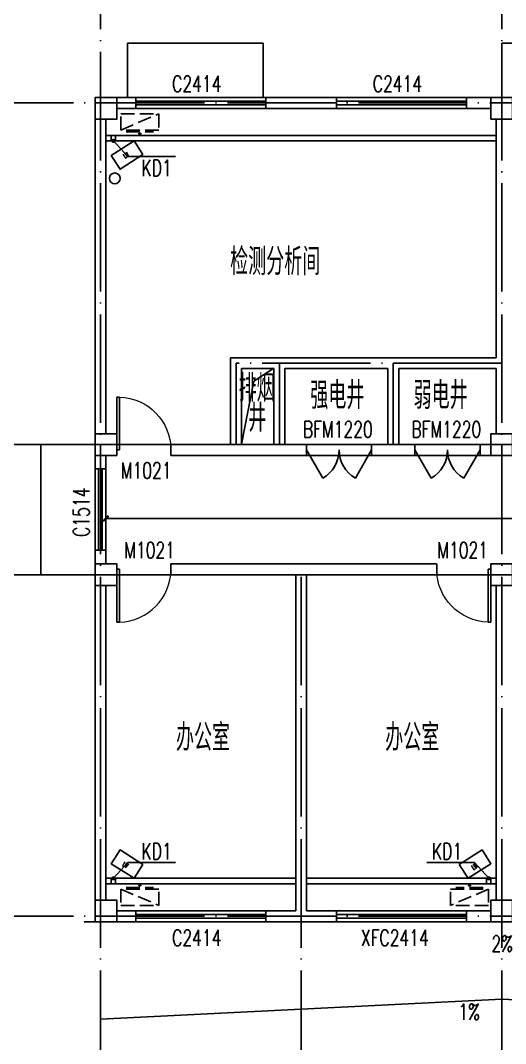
# Model space of a CAD drawing. Extents: x 5188914 to 7068445, y -542675 to 2032183.
# Drawn here: x 5210997 to 5219942, y -437950 to -419081 of the extents above; entities that cross this region are included whole.
import ezdxf

# ---------------------------------------------------------------- set-up
doc = ezdxf.new("R2010")
doc.units = 0
doc.header["$LTSCALE"] = 1000
doc.header["$MEASUREMENT"] = 0
doc.linetypes.add('DASH', pattern=[0.35, 0.25, -0.1])
doc.linetypes.add('DOTE', pattern=[2.42, 2, -0.2, 0.02, -0.2])
doc.layers.get('0').update_dxf_attribs({"linetype": 'CONTINUOUS'})
doc.layers.get('Defpoints').update_dxf_attribs({"linetype": 'CONTINUOUS'})
for name, color, linetype in [('AUDIT_I_111215025233-1', 7, 'CONTINUOUS'), ('COLUMN', 9, 'CONTINUOUS'), ('DIM_SYMB', 3, 'CONTINUOUS'), ('DOTE', 252, 'CONTINUOUS'), ('PUB_TEXT', 7, 'CONTINUOUS'), ('RAIL', 163, 'CONTINUOUS'), ('TH_DIM', 3, 'CONTINUOUS'), ('WALL', 251, 'CONTINUOUS'), ('WINDOW', 4, 'CONTINUOUS'), ('WINDOW_TEXT', 7, 'CONTINUOUS'), ('厨卫布置', 6, 'CONTINUOUS'), ('填充', 251, 'CONTINUOUS'), ('排水', 221, 'CONTINUOUS')]:
    doc.layers.add(name, color=color, linetype=linetype)
doc.styles.add('_TCH_AXIS', font='COMPLEX', dxfattribs={"bigfont": 'GBCBIG'})
doc.styles.add('_TCH_DIM_T3', font='SIMPLEX', dxfattribs={"width": 0.705882, "bigfont": 'GBCBIG'})
doc.styles.add('_TCH_LABEL', font='COMPLEX', dxfattribs={"bigfont": 'GBCBIG'})
doc.styles.add('_TCH_WINDOW', font='SIMPLEX', dxfattribs={"height": 3.5, "bigfont": 'GBCBIG'})
doc.styles.add('DIM_FONT', font='SIMPLEX', dxfattribs={"width": 0.7, "bigfont": 'GBCBIG'})
doc.styles.add('schuco', font='sceie.shx', dxfattribs={"width": 0.7, "bigfont": 'sceic.shx'})
doc.dimstyles.new('_TCH_ARCH&&100', dxfattribs={"dimtxt": 297.5, "dimasz": 100, "dimexe": 250, "dimexo": 300, "dimgap": 126.25, "dimtad": 1, "dimdec": 0, "dimzin": 0, "dimdsep": 46, "dimtxsty": '_TCH_DIM_T3', "dimblk": 'ARCHTICK', "dimcen": 0.09, "dimclrt": 7, "dimazin": 2, "dimtfac": 1, "dimtdec": 0, "dimtix": 1, "dimtmove": 2, "dimatfit": 3, "dimfxl": 0, "dimtolj": 1, "dimtzin": 0, "dimarcsym": 0})

# ---------------------------------------------------------------- blocks, each defined once
blk = doc.blocks.new('A$C2E081725')
at = {"linetype": 'DASH'}
for p, q in [((700, 94), (0, 394)), ((600, 64), (100, 64)), ((138, 94), (138, 64)), ((350, 8), (327, 39)), ((350, 49), (350, 0)), ((350, 8), (373, 39)), ((563, 94), (563, 64))]:
    blk.add_line(p, q, dxfattribs=at)
blk.add_lwpolyline([(0, 394), (0, 94), (700, 94), (700, 394)], close=True, dxfattribs=at)
blk = doc.blocks.new('_ArchTick')
at = {"color": 0, "linetype": 'ByBlock', "const_width": 0.4}
blk.add_lwpolyline([(-0.5, -0.5), (0.5, 0.5)], dxfattribs=at)
blk = doc.blocks.new('*D192')
at = {"layer": 'Defpoints', "color": 0}
for p in [(5212572, -427228), (5231372, -427228), (5231372, -428266)]:
    blk.add_point(p, dxfattribs=at)
at = {"layer": 'TH_DIM', "color": 0, "lineweight": -2}
for p, q in [((5212572, -427528), (5212572, -428516)), ((5231372, -427528), (5231372, -428516)), ((5212572, -428266), (5231372, -428266))]:
    blk.add_line(p, q, dxfattribs=at)
at = {"layer": 'TH_DIM', "color": 0, "lineweight": -2, "xscale": 100, "yscale": 100, "zscale": 100, "rotation": 180}
blk.add_blockref('_ArchTick', (5212572, -428266), dxfattribs=at)
at = {"layer": 'TH_DIM', "color": 0, "lineweight": -2, "xscale": 100, "yscale": 100, "zscale": 100}
blk.add_blockref('_ArchTick', (5231372, -428266), dxfattribs=at)
at = {"layer": 'TH_DIM', "color": 7, "insert": (5221972, -427991), "char_height": 297.5, "attachment_point": 5, "style": '_TCH_DIM_T3'}
blk.add_mtext('\\A1;18800', dxfattribs=at)
blk = doc.blocks.new('_FZHK')
blk.add_lwpolyline([(-0.5, -0.5), (0.5, -0.5), (0.5, 0.5), (-0.5, 0.5)], close=True)
blk = doc.blocks.new('$DorLib2D$00000231')
at = {"color": 0}
for p, q in [((-0.5, 0), (-0.25, 0.433)), ((0.5, 0), (0.25, 0.433))]:
    blk.add_line(p, q, dxfattribs=at)
for centre, start, end in [((-0.5, 0), 0, 60), ((0.5, 0), 120, 180)]:
    blk.add_arc(centre, 0.5, start, end, dxfattribs=at)
blk = doc.blocks.new('$WINLIB2D$00000001')
at = {"color": 0}
for points in [[(-0.5, 0.5), (-0.5, -0.5)], [(-0.5, 0.5), (0.5, 0.5)], [(0.5, -0.5), (0.5, 0.5)], [(0.5, 0.1667), (-0.5, 0.1667)], [(0.5, -0.1667), (-0.5, -0.1667)], [(-0.5, -0.5), (0.5, -0.5)]]:
    blk.add_lwpolyline(points, dxfattribs=at)
blk = doc.blocks.new('$DorLib2D$00000001')
for p, q in [((0.45, 0.975), (0.5, 0.975)), ((0.45, 0), (0.45, 0.975)), ((0.5, 0), (0.5, 0.975)), ((0.5, 0), (0.45, 0))]:
    blk.add_line(p, q)
at = {"lineweight": 13}
blk.add_arc((0.475, 0), 0.975, 91.4693, 180, dxfattribs=at)
blk = doc.blocks.new('$TCHSYS$WIN2D')
for p, q in [((-0.5, 0.5), (0.5, 0.5)), ((-0.5, 0.5), (-0.5, -0.5)), ((0.5, 0.5), (0.5, -0.5)), ((0.5, 0.167), (-0.5, 0.167)), ((0.5, -0.167), (-0.5, -0.167)), ((-0.5, -0.5), (0.5, -0.5))]:
    blk.add_line(p, q)

msp = doc.modelspace()

# ---------------------------------------------------------------- linework, layer by layer
at = {"linetype": 'ByBlock'}
for p, q in [((5212572.1, -421302.5), (5219772.1, -421302.5)), ((5212572.1, -421302.5), (5219772.1, -421302.5)), ((5212572.1, -434902.5), (5216072.1, -434902.5)), ((5216272.1, -434902.5), (5219772.1, -434902.5)), ((5212372.1, -435702.5), (5212172.1, -435702.5))]:
    msp.add_line(p, q, dxfattribs=at)
at = {"color": 0}
msp.add_lwpolyline([(5215072.1, -426892.9), (5215297.4, -425735.9), (5215672.1, -425492.9)], dxfattribs=at)
at = {"linetype": 'ByBlock', "const_width": 0.01, "flags": 128}
for points in [[(5212172.1, -435702.5), (5212172.1, -437802.5), (5230672.1, -437802.5), (5230672.1, -435702.5)], [(5212472.1, -435702.5), (5212472.1, -437502.5), (5230372.1, -437502.5), (5230372.1, -435702.5)]]:
    msp.add_lwpolyline(points, dxfattribs=at)
msp.add_circle((5212736.5, -421993.1), 100)
at = {"layer": 'AUDIT_I_111215025233-1'}
for p, q in [((5212972.1, -420502.5), (5212972.1, -419502.5)), ((5215472.1, -419502.5), (5212972.1, -419502.5)), ((5215472.1, -420502.5), (5215472.1, -419502.5)), ((5222872.1, -419502.5), (5219872.1, -419502.5)), ((5219872.1, -420502.5), (5219872.1, -419502.5)), ((5212272.1, -426902.5), (5211372.1, -426902.5)), ((5211372.1, -429302.5), (5211372.1, -426902.5)), ((5212272.1, -429302.5), (5211372.1, -429302.5)), ((5212372.1, -429302.5), (5211372.1, -429302.5))]:
    msp.add_line(p, q, dxfattribs=at)
at = {"layer": 'DIM_SYMB', "const_width": 40}
for points in [[(5212725.5, -421317.4, 1), (5212698.7, -421287.7, 1)], [(5212725.5, -434887.7, 1), (5212698.7, -434917.4, 1)], [(5219618.7, -434887.7, 1), (5219645.5, -434917.4, 1)]]:
    msp.add_lwpolyline(points, format="xyb", close=True, dxfattribs=at)
at = {"layer": 'DIM_SYMB'}
for points in [[(5213854.8, -421592.4), (5212973.7, -421592.4), (5212712.1, -421302.5)], [(5213854.8, -434612.6), (5212973.7, -434612.6), (5212712.1, -434902.5)], [(5218489.5, -434612.6), (5219370.6, -434612.6), (5219632.1, -434902.5)]]:
    msp.add_lwpolyline(points, dxfattribs=at)
for points in [[(5219872.1, -436361.8, 0, 0, 0), (5219872.1, -436929.4, 80, 0, 0), (5219872.1, -437129.4, 0, 0, 0)], [(5218967.5, -437366.3, 0, 0, 0), (5218264.8, -437366.3, 80, 0, 0), (5217964.8, -437366.3, 0, 0, 0)]]:
    msp.add_lwpolyline(points, format="xyseb", dxfattribs=at)
at = {"layer": 'DOTE', "linetype": 'DOTE'}
for p, q in [((5212472.1, -438602.5), (5212472.1, -418102.5)), ((5219872.1, -438602.5), (5219872.1, -418102.5)), ((5209972.1, -420602.5), (5236972.1, -420602.5)), ((5219872.1, -425402.5), (5214972.1, -425402.5)), ((5214972.1, -426902.5), (5214972.1, -425402.5)), ((5215772.1, -426902.5), (5215772.1, -425402.5)), ((5217872.1, -426902.5), (5217872.1, -425402.5)), ((5209972.1, -426902.5), (5236972.1, -426902.5)), ((5211572.1, -426902.5), (5235372.1, -426902.5)), ((5209972.1, -429302.5), (5236972.1, -429302.5)), ((5211572.1, -429302.5), (5235372.1, -429302.5)), ((5216172.1, -438602.5), (5216172.1, -429302.5)), ((5209972.1, -435602.5), (5236972.1, -435602.5))]:
    msp.add_line(p, q, dxfattribs=at)
at = {"layer": 'RAIL'}
for p, q in [((5212472.1, -437502.5), (5219872.1, -437129.4)), ((5219872.1, -437129.4), (5227072.1, -437502.5)), ((5219872.1, -437129.4), (5219872.1, -437502.5))]:
    msp.add_line(p, q, dxfattribs=at)
at = {"layer": 'WALL', "linetype": 'ByBlock'}
for p, q in [((5213122.1, -420502.5), (5212772.1, -420502.5)), ((5213122.1, -420702.5), (5213122.1, -420502.5)), ((5216822.4, -420502.5), (5215522.1, -420502.5)), ((5215522.1, -420502.5), (5215522.1, -420702.5)), ((5216822.4, -420702.5), (5216822.4, -420502.5)), ((5219672.1, -420502.5), (5219222.4, -420502.5)), ((5219222.4, -420502.5), (5219222.4, -420702.5)), ((5212772.1, -420702.5), (5213122.1, -420702.5)), ((5215522.1, -420702.5), (5216822.4, -420702.5)), ((5219222.4, -420702.5), (5219672.1, -420702.5)), ((5212372.1, -426702.5), (5212372.1, -420902.5)), ((5212572.1, -426702.5), (5212572.1, -420902.5)), ((5219772.1, -425302.5), (5219772.1, -420902.5)), ((5214872.1, -425302.5), (5215772.1, -425302.5)), ((5214872.1, -425302.5), (5214872.1, -426902.5)), ((5215772.1, -425302.5), (5217872.1, -425302.5)), ((5217872.1, -425302.5), (5219772.1, -425302.5)), ((5215072.1, -425502.5), (5215672.1, -425502.5)), ((5215072.1, -425502.5), (5215072.1, -426902.5)), ((5215672.1, -425502.5), (5215672.1, -426902.5)), ((5215872.1, -425502.5), (5215872.1, -426902.5)), ((5215872.1, -425502.5), (5217772.1, -425502.5)), ((5217772.1, -425502.5), (5217772.1, -426902.5)), ((5217972.1, -425502.5), (5217972.1, -426902.5)), ((5217972.1, -425502.5), (5219772.1, -425502.5)), ((5219772.1, -426702.5), (5219772.1, -425502.5)), ((5214672.1, -426902.5), (5213772.1, -426902.5)), ((5213772.1, -426902.5), (5213772.1, -427102.5)), ((5214872.1, -426902.5), (5214672.1, -426902.5)), ((5215672.1, -426902.5), (5215072.1, -426902.5)), ((5216272.2, -426902.5), (5215872.1, -426902.5)), ((5216272.2, -427102.5), (5216272.2, -426902.5)), ((5217772.1, -426902.5), (5217472.2, -426902.5)), ((5217472.2, -427102.5), (5217472.2, -426902.5)), ((5218272.2, -426902.5), (5217972.1, -426902.5)), ((5218272.2, -427102.5), (5218272.2, -426902.5)), ((5219672.1, -426902.5), (5219472.2, -426902.5)), ((5219472.2, -426902.5), (5219472.2, -427102.5)), ((5212372.1, -427102.5), (5212372.1, -427352.5)), ((5212572.1, -427352.5), (5212572.1, -427102.5)), ((5213772.1, -427102.5), (5214672.1, -427102.5)), ((5214972.1, -427102.5), (5214672.1, -427102.5)), ((5215772.1, -427102.5), (5214972.1, -427102.5)), ((5216272.2, -427102.5), (5215772.1, -427102.5)), ((5217872.1, -427102.5), (5217472.2, -427102.5)), ((5217872.1, -427102.5), (5218272.2, -427102.5)), ((5219472.2, -427102.5), (5219672.1, -427102.5)), ((5212372.1, -427352.5), (5212572.1, -427352.5)), ((5212572.1, -428852.5), (5212372.1, -428852.5)), ((5212372.1, -428852.5), (5212372.1, -429102.5)), ((5212572.1, -429102.5), (5212572.1, -428852.5)), ((5216172.1, -429102.5), (5213772.1, -429102.5)), ((5213772.1, -429102.5), (5213772.1, -429302.5)), ((5218672.1, -429102.5), (5216172.1, -429102.5)), ((5218672.1, -429302.5), (5218672.1, -429102.5)), ((5213772.1, -429302.5), (5216072.1, -429302.5)), ((5216072.1, -429302.5), (5216072.1, -435502.5)), ((5216272.1, -429302.5), (5216272.1, -435502.5)), ((5216272.1, -429302.5), (5218672.1, -429302.5)), ((5212372.1, -435302.5), (5212372.1, -429502.5)), ((5212572.1, -435302.5), (5212572.1, -429502.5)), ((5219772.1, -429502.5), (5219772.1, -435302.5)), ((5213122.1, -435502.5), (5212772.1, -435502.5)), ((5213122.1, -435702.5), (5213122.1, -435502.5)), ((5216072.1, -435502.5), (5215522.1, -435502.5)), ((5215522.1, -435502.5), (5215522.1, -435702.5)), ((5216822.1, -435502.5), (5216272.1, -435502.5)), ((5216822.1, -435702.5), (5216822.1, -435502.5)), ((5219672.1, -435502.5), (5219222.1, -435502.5)), ((5219222.1, -435502.5), (5219222.1, -435702.5)), ((5212772.1, -435702.5), (5213122.1, -435702.5)), ((5215522.1, -435702.5), (5216172.1, -435702.5)), ((5216172.1, -435702.5), (5216822.1, -435702.5)), ((5219222.1, -435702.5), (5219672.1, -435702.5))]:
    msp.add_line(p, q, dxfattribs=at)
at = {"layer": 'WINDOW'}
for p, q in [((5216272.2, -426902.5), (5217472.2, -426902.5)), ((5218272.2, -426902.5), (5219472.2, -426902.5)), ((5216272.2, -427102.5), (5217472.2, -427102.5)), ((5218272.2, -427102.5), (5219472.2, -427102.5))]:
    msp.add_line(p, q, dxfattribs=at)
at = {"layer": '厨卫布置'}
for points in [[(5213254.9, -421554.9), (5213092.8, -421302.5), (5212672.1, -421572.7), (5212834.3, -421825.2)], [(5213254.9, -434650.1), (5213092.8, -434902.5), (5212672.1, -434632.3), (5212834.3, -434379.9)], [(5219089.3, -434650.1), (5219251.4, -434902.5), (5219672.1, -434632.3), (5219510, -434379.9)]]:
    msp.add_lwpolyline(points, close=True, dxfattribs=at)
at = {"layer": '填充', "linetype": 'DASH', "ltscale": 500}
for p, q in [((5212572.1, -421202.5), (5219772.1, -421202.5)), ((5212572.1, -421202.5), (5219772.1, -421202.5)), ((5212572.1, -435002.5), (5216072.1, -435002.5)), ((5216272.1, -435002.5), (5219772.1, -435002.5))]:
    msp.add_line(p, q, dxfattribs=at)
at = {"layer": '填充', "linetype": 'DASH', "ltscale": 500, "const_width": 0.01, "flags": 128}
for points in [[(5212272.1, -435702.5), (5212272.1, -437702.5), (5230572.1, -437702.5), (5230572.1, -435702.5)], [(5212372.1, -435702.5), (5212372.1, -437602.5), (5230472.1, -437602.5), (5230472.1, -435702.5)]]:
    msp.add_lwpolyline(points, dxfattribs=at)
at = {"layer": '排水'}
for points in [[(5212752.1, -421202.5), (5212672.1, -421202.5), (5212672.1, -421302.5), (5212752.1, -421302.5)], [(5212752.1, -435002.5), (5212672.1, -435002.5), (5212672.1, -434902.5), (5212752.1, -434902.5)], [(5219592.1, -435002.5), (5219672.1, -435002.5), (5219672.1, -434902.5), (5219592.1, -434902.5)]]:
    msp.add_lwpolyline(points, close=True, dxfattribs=at)

# ---------------------------------------------------------------- block references
at = {"layer": 'COLUMN', "linetype": 'ByBlock', "xscale": 400, "yscale": 400, "zscale": 400}
for p in [(5212572.1, -420702.5), (5219872.1, -420702.5), (5212572.1, -426902.5), (5219872.1, -426902.5), (5212572.1, -429302.5), (5219872.1, -429302.5), (5212572.1, -435502.5), (5219872.1, -435502.5)]:
    msp.add_blockref('_FZHK', p, dxfattribs=at)
at = {"layer": 'WINDOW', "linetype": 'ByBlock'}
ref = msp.add_blockref('$WINLIB2D$00000001', (5214322.1, -420602.5), dxfattribs=dict(at, xscale=2400, yscale=-199.9999928057659, zscale=2400, rotation=3.583199298957087e-08))
ref.add_attrib('A', 'C2414', (5213794.6, -420398.6), dxfattribs={"layer": 'WINDOW_TEXT', "linetype": 'ByBlock', "height": 297.5, "rotation": 0, "style": '_TCH_WINDOW', "width": 0.705882})
ref = msp.add_blockref('$WINLIB2D$00000001', (5218022.4, -420602.5), dxfattribs=dict(at, xscale=-2400, yscale=-199.9999928057659, zscale=-2400, rotation=3.583199298957087e-08))
ref.add_attrib('A', 'C2414', (5217494.9, -420398.6), dxfattribs={"layer": 'WINDOW_TEXT', "linetype": 'ByBlock', "height": 297.5, "rotation": 0, "style": '_TCH_WINDOW', "width": 0.705882})
ref = msp.add_blockref('$DorLib2D$00000001', (5213272.1, -427002.5), dxfattribs=dict(at, xscale=-1000, yscale=1000, zscale=-1000, rotation=359.9999999761271))
ref.add_attrib('A', 'M1021', (5212847.1, -427531.1), dxfattribs={"layer": 'WINDOW_TEXT', "linetype": 'ByBlock', "height": 297.5, "style": '_TCH_WINDOW', "width": 0.705882})
ref = msp.add_blockref('$DorLib2D$00000231', (5216872.2, -427002.5), dxfattribs=dict(at, xscale=1200, yscale=-1200, zscale=1200))
ref.add_attrib('A', 'BFM1220', (5216207.2, -426771.4), dxfattribs={"layer": 'WINDOW_TEXT', "linetype": 'ByBlock', "height": 297.5, "style": '_TCH_WINDOW', "width": 0.705882})
ref = msp.add_blockref('$DorLib2D$00000231', (5218872.2, -427002.5), dxfattribs=dict(at, xscale=-1200, yscale=1200, zscale=-1200, rotation=180.0000000960293))
ref.add_attrib('A', 'BFM1220', (5218207.2, -426771.4), dxfattribs={"layer": 'WINDOW_TEXT', "linetype": 'ByBlock', "height": 297.5, "rotation": 0, "style": '_TCH_WINDOW', "width": 0.705882})
ref = msp.add_blockref('$TCHSYS$WIN2D', (5212472.1, -428102.5), dxfattribs=dict(at, xscale=-1500, yscale=199.9999982714653, zscale=-1500, rotation=270.0000001285997))
ref.add_attrib('A', 'C1514', (5212268.2, -428607), dxfattribs={"layer": 'WINDOW_TEXT', "linetype": 'ByBlock', "height": 297.5, "rotation": 90, "style": '_TCH_WINDOW', "width": 0.705882})
ref = msp.add_blockref('$DorLib2D$00000001', (5213272.1, -429202.5), dxfattribs=dict(at, xscale=-1000, yscale=-1000, zscale=-1000, rotation=359.9999999926413))
ref.add_attrib('A', 'M1021', (5212910.9, -428998.6), dxfattribs={"layer": 'WINDOW_TEXT', "linetype": 'ByBlock', "height": 297.5, "style": '_TCH_WINDOW', "width": 0.705882})
ref = msp.add_blockref('$DorLib2D$00000001', (5219172.1, -429202.5), dxfattribs=dict(at, xscale=1000, yscale=-1000, zscale=1000, rotation=359.9999999977574))
ref.add_attrib('A', 'M1021', (5218683.4, -428998.6), dxfattribs={"layer": 'WINDOW_TEXT', "linetype": 'ByBlock', "height": 297.5, "style": '_TCH_WINDOW', "width": 0.705882})
ref = msp.add_blockref('$WINLIB2D$00000001', (5214322.1, -435602.5), dxfattribs=dict(at, xscale=-2400, yscale=-200.0000003811438, zscale=-2400, rotation=180.0000000306717))
ref.add_attrib('A', 'C2414', (5213794.6, -436148.6), dxfattribs={"layer": 'WINDOW_TEXT', "linetype": 'ByBlock', "height": 297.5, "rotation": 0, "style": '_TCH_WINDOW', "width": 0.705882})
ref = msp.add_blockref('$WINLIB2D$00000001', (5218022.1, -435602.5), dxfattribs=dict(at, xscale=2400, yscale=-199.9999949552584, zscale=2400, rotation=180.0000000001875))
ref.add_attrib('A', 'XFC2414', (5217276.1, -436148.6), dxfattribs={"layer": 'WINDOW_TEXT', "linetype": 'ByBlock', "height": 297.5, "style": '_TCH_WINDOW', "width": 0.705882})
at = {"layer": '厨卫布置', "xscale": -1}
msp.add_blockref('A$C2E081725', (5213548.1, -421198), dxfattribs=at)
at = {"layer": '厨卫布置', "rotation": 180}
msp.add_blockref('A$C2E081725', (5213548.1, -435007), dxfattribs=at)
at = {"layer": '厨卫布置', "xscale": -1, "rotation": 180}
msp.add_blockref('A$C2E081725', (5218928.2, -435007), dxfattribs=at)

# ---------------------------------------------------------------- texts
at = {"style": 'schuco', "width": 0.7}
for s, p in [('检测分析间', (5214863.1, -423778.9)), ('排烟', (5215021, -426112.7)), ('强电井', (5216340.9, -426246.3)), ('弱电井', (5218246, -426246.3)), ('井', (5215197.4, -426662.5)), ('办公室', (5213864.2, -432554.2)), ('办公室', (5217723.3, -432554.2))]:
    msp.add_text(s, height=500, dxfattribs=at).set_placement(p)
at = {"layer": 'PUB_TEXT', "width": 0.705882}
for s, style, p in [('KD1', '_TCH_LABEL', (5213229.5, -421950)), ('KD1', '_TCH_LABEL', (5213229.5, -434552.5)), ('KD1', '_TCH_LABEL', (5218584.8, -434552.5)), ('2%', '_TCH_AXIS', (5219682.1, -436256.8)), ('1%', '_TCH_AXIS', (5219072.5, -437515))]:
    msp.add_text(s, height=297.5, dxfattribs=dict(at, style=style)).set_placement(p)
at = {"layer": '厨卫布置', "style": 'DIM_FONT', "width": 0.494118}
for rotation, p in [(32.71669, (5212925.2, -421625.7)), (327.28331, (5212868.2, -434668)), (32.71669, (5219351, -434748.4))]:
    msp.add_text('LW', height=89.65, rotation=rotation, dxfattribs=at).set_placement(p)

# ---------------------------------------------------------------- dimensions: what is measured, and where the dimension line sits
at = {"layer": 'TH_DIM', "color": 0}
dim = msp.add_aligned_dim(p1=(5212572.1, -427227.5), p2=(5231372.1, -427227.5), distance=-1038.6, dimstyle='_TCH_ARCH&&100', dxfattribs=at)
dim.commit()
dim.dimension.update_dxf_attribs({"geometry": '*D192', "text_midpoint": (5221972.1, -427991.1)})

doc.saveas('drawing.dxf')
